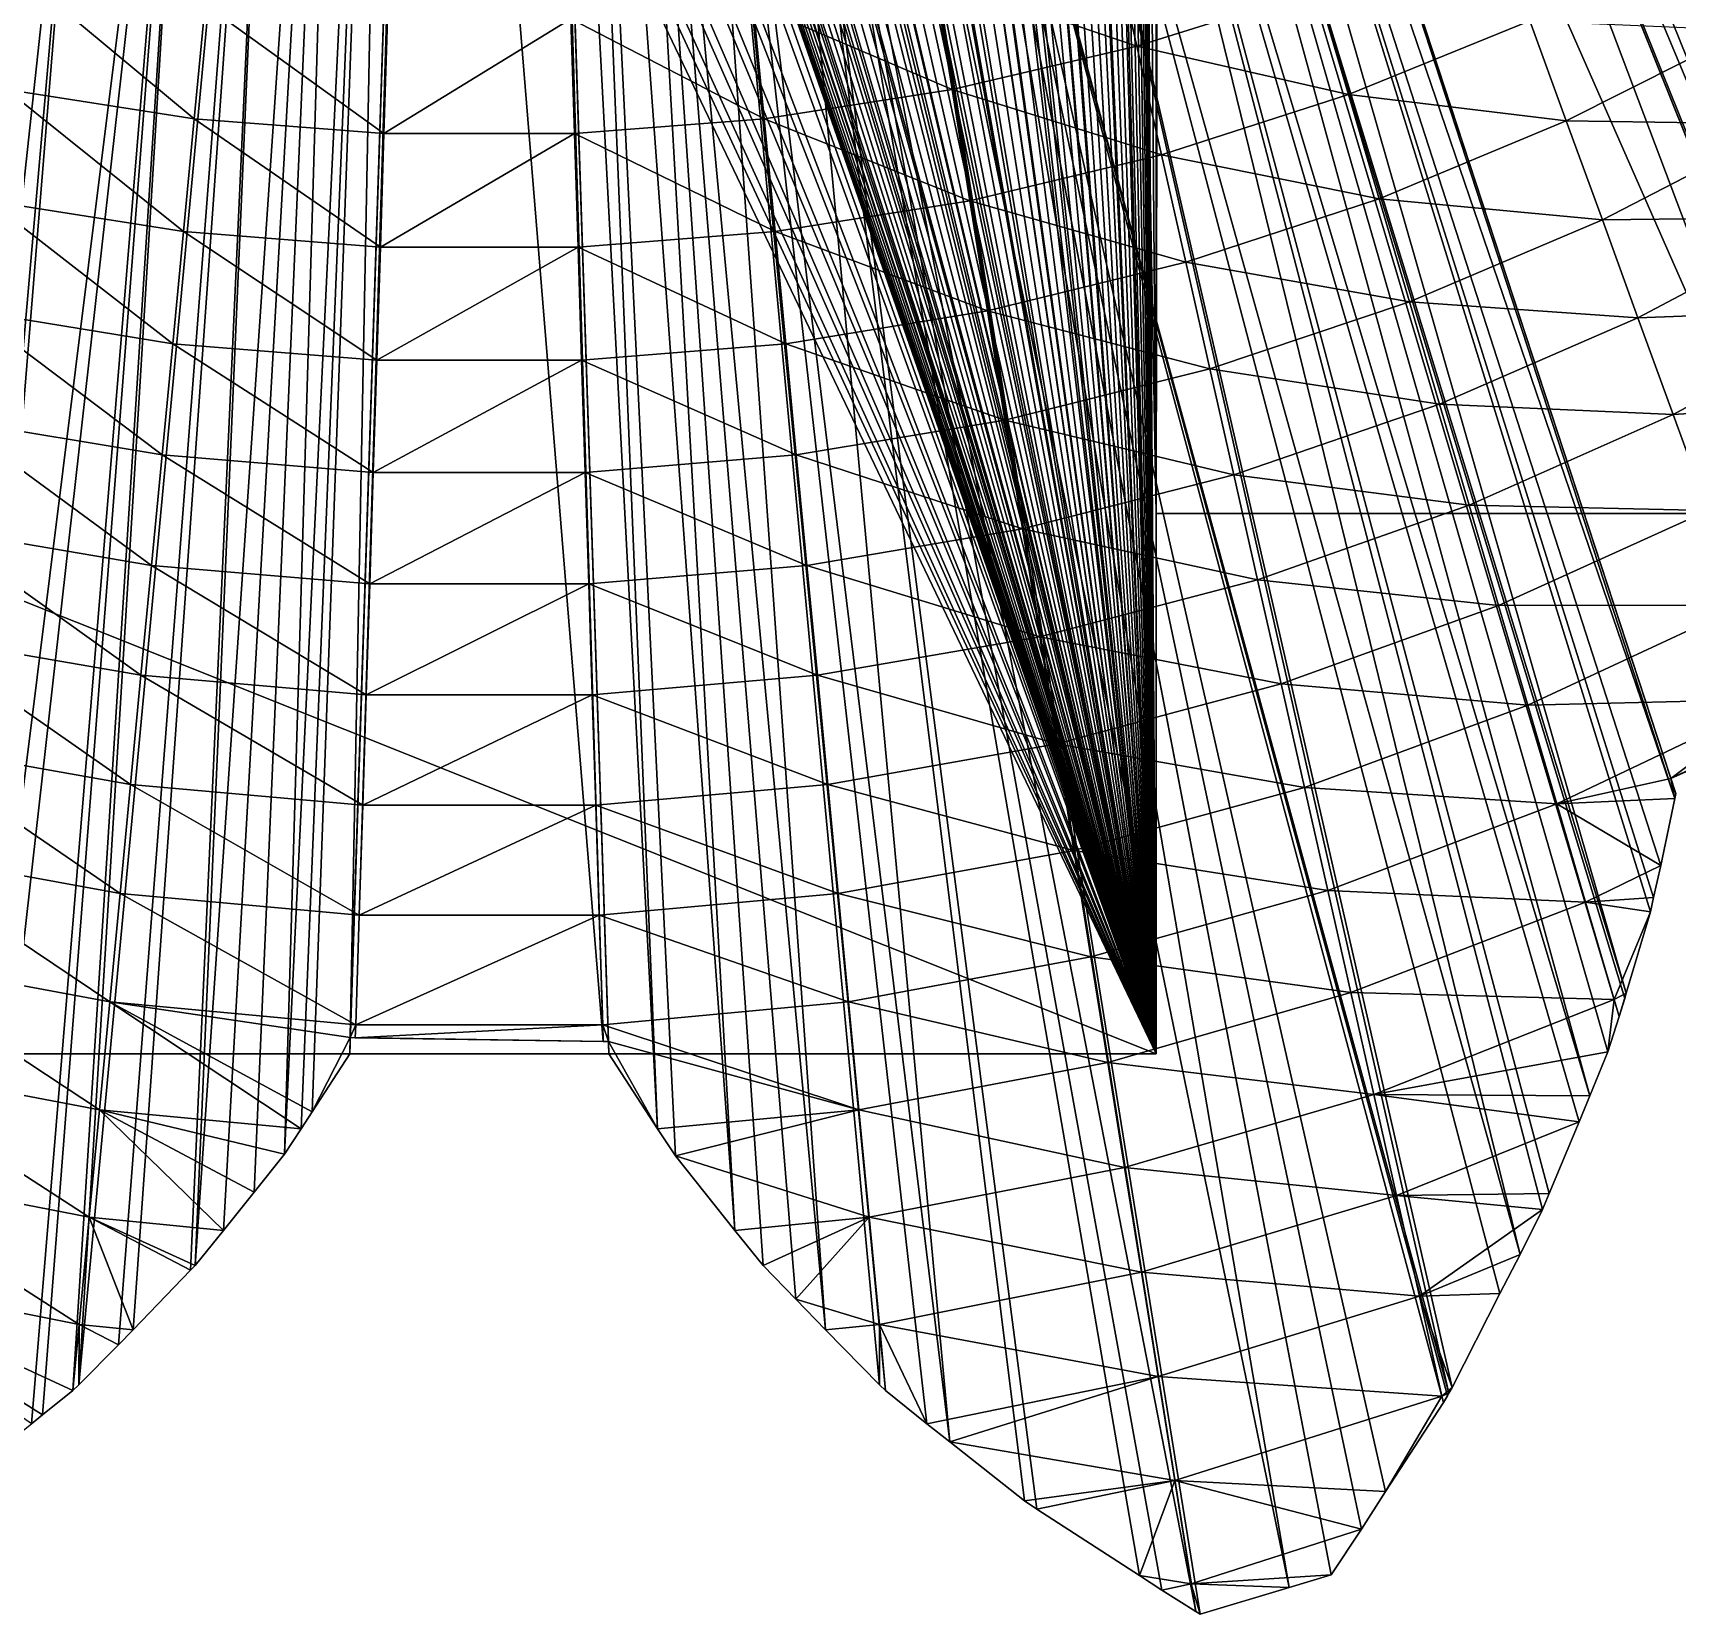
# Model space of a CAD drawing. Header units: inches. Extents: x 62 to 1153, y 3 to 780.
# Drawn here: x 1122.51 to 1134.67, y 714.18 to 725.88 of the extents above; entities that cross this region are included whole.
import ezdxf

# ---------------------------------------------------------------- set-up
doc = ezdxf.new("R2010")
doc.units = ezdxf.units.IN
doc.header["$MEASUREMENT"] = 0
doc.layers.add('ConstLine', color=6, linetype='Continuous')
doc.layers.add('ObjLayer', color=2, linetype='Continuous')

msp = doc.modelspace()

# ---------------------------------------------------------------- linework, layer by layer
at = {"layer": 'ConstLine'}
for points in [[(1130.617, 747.324), (1130.817, 776.324), (1130.817, 722.324)], [(1130.817, 722.324), (1130.817, 776.324), (1130.817, 772.324)], [(1130.817, 722.324), (1130.817, 772.324), (1150.817, 722.324)], [(1150.817, 722.324), (1130.817, 772.324), (1150.817, 772.324)], [(1130.817, 718.324), (1130.611, 747.088), (1130.617, 747.324)], [(1130.817, 718.324), (1130.617, 747.324), (1130.817, 722.324)], [(1130.817, 718.324), (1130.593, 746.853), (1130.611, 747.088)], [(1130.817, 718.324), (1130.565, 746.619), (1130.593, 746.853)], [(1130.817, 718.324), (1130.524, 746.387), (1130.565, 746.619)], [(1130.817, 718.324), (1130.473, 746.157), (1130.524, 746.387)], [(1130.817, 718.324), (1130.41, 745.93), (1130.473, 746.157)], [(1130.817, 718.324), (1130.336, 745.706), (1130.41, 745.93)], [(1120.817, 718.324), (1121.297, 745.706), (1130.817, 718.324)], [(1130.817, 718.324), (1121.297, 745.706), (1121.382, 745.487)], [(1130.817, 718.324), (1130.251, 745.487), (1130.336, 745.706)], [(1130.817, 718.324), (1121.382, 745.487), (1121.477, 745.271)], [(1130.817, 718.324), (1130.156, 745.271), (1130.251, 745.487)], [(1130.817, 718.324), (1121.477, 745.271), (1121.583, 745.061)], [(1130.817, 718.324), (1130.05, 745.061), (1130.156, 745.271)], [(1130.817, 718.324), (1121.583, 745.061), (1121.699, 744.856)], [(1130.817, 718.324), (1129.934, 744.856), (1130.05, 745.061)], [(1130.817, 718.324), (1121.699, 744.856), (1121.826, 744.657)], [(1130.817, 718.324), (1129.808, 744.657), (1129.934, 744.856)], [(1130.817, 718.324), (1121.826, 744.657), (1121.961, 744.464)], [(1130.817, 718.324), (1129.672, 744.464), (1129.808, 744.657)], [(1130.817, 718.324), (1121.961, 744.464), (1122.106, 744.278)], [(1130.817, 718.324), (1129.527, 744.278), (1129.672, 744.464)], [(1130.817, 718.324), (1122.106, 744.278), (1122.26, 744.1)], [(1130.817, 718.324), (1129.373, 744.1), (1129.527, 744.278)], [(1130.817, 718.324), (1122.26, 744.1), (1122.422, 743.929)], [(1130.817, 718.324), (1129.211, 743.929), (1129.373, 744.1)], [(1130.817, 718.324), (1122.422, 743.929), (1122.593, 743.767)], [(1130.817, 718.324), (1129.04, 743.767), (1129.211, 743.929)], [(1130.817, 718.324), (1122.593, 743.767), (1122.772, 743.613)], [(1130.817, 718.324), (1128.862, 743.613), (1129.04, 743.767)], [(1130.817, 718.324), (1122.772, 743.613), (1122.957, 743.468)], [(1130.817, 718.324), (1128.676, 743.468), (1128.862, 743.613)], [(1130.817, 718.324), (1122.957, 743.468), (1123.15, 743.332)], [(1130.817, 718.324), (1128.483, 743.332), (1128.676, 743.468)], [(1130.817, 718.324), (1123.15, 743.332), (1123.349, 743.206)], [(1130.817, 718.324), (1128.284, 743.206), (1128.483, 743.332)], [(1130.817, 718.324), (1123.349, 743.206), (1123.554, 743.09)], [(1130.817, 718.324), (1128.079, 743.09), (1128.284, 743.206)], [(1130.817, 718.324), (1123.554, 743.09), (1123.764, 742.984)], [(1130.817, 718.324), (1127.869, 742.984), (1128.079, 743.09)], [(1130.817, 718.324), (1123.764, 742.984), (1123.98, 742.889)], [(1130.817, 718.324), (1123.98, 742.889), (1124.2, 742.804)], [(1130.817, 718.324), (1127.434, 742.804), (1127.653, 742.889)], [(1130.817, 718.324), (1127.653, 742.889), (1127.869, 742.984)], [(1130.817, 718.324), (1124.2, 742.804), (1124.423, 742.73)], [(1130.817, 718.324), (1127.21, 742.73), (1127.434, 742.804)], [(1130.817, 718.324), (1124.423, 742.73), (1124.65, 742.667)], [(1130.817, 718.324), (1124.65, 742.667), (1124.88, 742.616)], [(1130.817, 718.324), (1126.753, 742.616), (1126.983, 742.667)], [(1130.817, 718.324), (1126.983, 742.667), (1127.21, 742.73)], [(1130.817, 718.324), (1124.88, 742.616), (1125.112, 742.576)], [(1130.817, 718.324), (1125.112, 742.576), (1125.346, 742.547)], [(1130.817, 718.324), (1125.346, 742.547), (1125.581, 742.529)], [(1130.817, 718.324), (1125.581, 742.529), (1125.817, 742.524)], [(1130.817, 718.324), (1125.817, 742.524), (1126.052, 742.529)], [(1130.817, 718.324), (1126.052, 742.529), (1126.287, 742.547)], [(1130.817, 718.324), (1126.287, 742.547), (1126.521, 742.576)], [(1130.817, 718.324), (1126.521, 742.576), (1126.753, 742.616)], [(1134.163, 740.972, 4), (1150.817, 722.324, 4), (1134.68, 741.42, 4)], [(1133.624, 740.551, 4), (1150.817, 722.324, 4), (1134.126, 740.943, 4)], [(1134.126, 740.943, 4), (1150.817, 722.324, 4), (1134.158, 740.968, 4)], [(1134.158, 740.968, 4), (1150.817, 722.324, 4), (1134.163, 740.972, 4)], [(1133.081, 740.165, 4), (1150.817, 722.324, 4), (1133.556, 740.506, 4)], [(1133.556, 740.506, 4), (1150.817, 722.324, 4), (1133.624, 740.551, 4)], [(1132.532, 739.808, 4), (1150.817, 722.324, 4), (1132.949, 740.084, 4)], [(1132.949, 740.084, 4), (1150.817, 722.324, 4), (1133.081, 740.165, 4)], [(1132.342, 739.702, 4), (1150.817, 722.324, 4), (1132.532, 739.808, 4)], [(1131.976, 739.481, 4), (1150.817, 722.324, 4), (1132.342, 739.702, 4)], [(1131.734, 739.358, 4), (1150.817, 722.324, 4), (1131.976, 739.481, 4)], [(1131.413, 739.183, 4), (1150.817, 722.324, 4), (1131.734, 739.358, 4)], [(1131.125, 739.052, 4), (1150.817, 722.324, 4), (1131.413, 739.183, 4)], [(1130.844, 738.913, 4), (1150.817, 722.324, 4), (1131.125, 739.052, 4)], [(1130.817, 722.324, 4), (1130.844, 738.913, 4), (1130.516, 738.781, 4)], [(1130.844, 738.913, 4), (1130.817, 722.324, 4), (1150.817, 722.324, 4)], [(1120.817, 722.324, 4), (1130.817, 718.324, 4), (1121.033, 738.8, 4)], [(1121.033, 738.8, 4), (1130.817, 718.324, 4), (1121.351, 738.673, 4)], [(1130.269, 738.673, 4), (1130.817, 718.324, 4), (1130.516, 738.781, 4)], [(1130.516, 738.781, 4), (1130.817, 718.324, 4), (1130.817, 722.324, 4)], [(1121.351, 738.673, 4), (1130.817, 718.324, 4), (1121.581, 738.584, 4)], [(1129.905, 738.545, 4), (1130.817, 718.324, 4), (1130.269, 738.673, 4)], [(1121.581, 738.584, 4), (1130.817, 718.324, 4), (1121.932, 738.461, 4)], [(1129.688, 738.461, 4), (1130.817, 718.324, 4), (1129.905, 738.545, 4)], [(1121.932, 738.461, 4), (1130.817, 718.324, 4), (1122.138, 738.393, 4)], [(1122.138, 738.393, 4), (1130.817, 718.324, 4), (1122.519, 738.279, 4)], [(1129.294, 738.343, 4), (1130.817, 718.324, 4), (1129.688, 738.461, 4)], [(1122.519, 738.279, 4), (1130.817, 718.324, 4), (1122.703, 738.228, 4)], [(1128.683, 738.174, 4), (1130.817, 718.324, 4), (1129.101, 738.279, 4)], [(1129.101, 738.279, 4), (1130.817, 718.324, 4), (1129.294, 738.343, 4)], [(1122.703, 738.228, 4), (1130.817, 718.324, 4), (1123.11, 738.127, 4)], [(1128.51, 738.127, 4), (1130.817, 718.324, 4), (1128.683, 738.174, 4)], [(1123.11, 738.127, 4), (1130.817, 718.324, 4), (1123.277, 738.09, 4)], [(1123.277, 738.09, 4), (1130.817, 718.324, 4), (1123.705, 738.004, 4)], [(1127.914, 738.004, 4), (1130.817, 718.324, 4), (1128.072, 738.039, 4)], [(1128.072, 738.039, 4), (1130.817, 718.324, 4), (1128.51, 738.127, 4)], [(1123.705, 738.004, 4), (1130.817, 718.324, 4), (1123.859, 737.979, 4)], [(1123.859, 737.979, 4), (1130.817, 718.324, 4), (1124.304, 737.912, 4)], [(1124.304, 737.912, 4), (1130.817, 718.324, 4), (1124.447, 737.896, 4)], [(1124.447, 737.896, 4), (1130.817, 718.324, 4), (1124.905, 737.85, 4)], [(1126.852, 737.865, 4), (1130.817, 718.324, 4), (1127.315, 737.912, 4)], [(1127.315, 737.912, 4), (1130.817, 718.324, 4), (1127.461, 737.936, 4)], [(1127.461, 737.936, 4), (1130.817, 718.324, 4), (1127.914, 738.004, 4)], [(1124.905, 737.85, 4), (1130.817, 718.324, 4), (1125.042, 737.843, 4)], [(1125.042, 737.843, 4), (1130.817, 718.324, 4), (1125.508, 737.819, 4)], [(1125.508, 737.819, 4), (1130.817, 718.324, 4), (1125.978, 737.819, 4)], [(1125.978, 737.819, 4), (1130.817, 718.324, 4), (1126.111, 737.819, 4)], [(1126.111, 737.819, 4), (1130.817, 718.324, 4), (1126.245, 737.827, 4)], [(1126.245, 737.827, 4), (1130.817, 718.324, 4), (1126.714, 737.85, 4)], [(1126.714, 737.85, 4), (1130.817, 718.324, 4), (1126.852, 737.865, 4)], [(1133.918, 736.642, 36.5), (1142.619, 725.197, 22.196), (1142.615, 725.234, 22.159)], [(1133.918, 736.642, 36.5), (1142.615, 725.234, 22.159), (1142.567, 725.812, 21.557)], [(1133.918, 736.642, 36.5), (1142.567, 725.812, 21.557), (1142.562, 725.859, 21.511)], [(1133.918, 736.642, 36.5), (1142.562, 725.859, 21.511), (1142.552, 725.974, 21.393)], [(1133.918, 736.642, 36.5), (1134.192, 735.807, 36.5), (1142.619, 725.197, 22.196)], [(1134.192, 735.807, 36.5), (1142.622, 724.239, 23.097), (1142.619, 724.575, 22.785)], [(1134.192, 735.807, 36.5), (1142.619, 724.575, 22.785), (1142.621, 725.016, 22.362)], [(1134.192, 735.807, 36.5), (1142.621, 725.016, 22.362), (1142.619, 725.197, 22.196)], [(1134.192, 735.807, 36.5), (1142.616, 724.155, 23.168), (1142.622, 724.239, 23.097)], [(1134.192, 735.807, 36.5), (1134.469, 734.775, 36.5), (1142.616, 724.155, 23.168)], [(1136.027, 721.033, 20.056), (1130.501, 735.662, 36.5), (1129.703, 735.399, 36.5)], [(1130.501, 735.662, 36.5), (1136.315, 721.18, 20.109), (1130.559, 735.517, 36.5)], [(1136.315, 721.18, 20.109), (1130.501, 735.662, 36.5), (1136.027, 721.033, 20.056)], [(1130.559, 735.517, 36.5), (1136.377, 721.08, 20.25), (1136.691, 720.87, 20.662)], [(1130.559, 735.517, 36.5), (1136.691, 720.87, 20.662), (1131.005, 734.96, 36.5)], [(1130.559, 735.517, 36.5), (1136.347, 721.101, 20.209), (1136.377, 721.08, 20.25)], [(1130.559, 735.517, 36.5), (1136.315, 721.18, 20.109), (1136.347, 721.101, 20.209)], [(1136.027, 721.033, 20.056), (1129.703, 735.399, 36.5), (1134.625, 720.362, 19.848)], [(1129.703, 735.399, 36.5), (1129.76, 735.226, 36.5), (1134.625, 720.362, 19.848)], [(1129.76, 735.226, 36.5), (1134.661, 720.252, 19.977), (1134.625, 720.362, 19.848)], [(1129.76, 735.226, 36.5), (1134.653, 720.214, 20.011), (1134.661, 720.252, 19.977)], [(1129.76, 735.226, 36.5), (1129.776, 734.513, 36.5), (1134.653, 720.214, 20.011)], [(1131.005, 734.96, 36.5), (1137.609, 720.36, 21.838), (1131.591, 734.305, 36.5)], [(1131.005, 734.96, 36.5), (1136.691, 720.87, 20.662), (1136.999, 720.671, 21.083)], [(1131.005, 734.96, 36.5), (1137.385, 720.472, 21.556), (1137.609, 720.36, 21.838)], [(1131.005, 734.96, 36.5), (1137.293, 720.52, 21.445), (1137.385, 720.472, 21.556)], [(1131.005, 734.96, 36.5), (1136.999, 720.671, 21.083), (1137.293, 720.52, 21.445)], [(1125.39, 734.787, 36.5), (1125.384, 734.605, 36.5), (1124.856, 718.447, 19.294)], [(1125.39, 734.787, 36.5), (1124.856, 718.447, 19.294), (1126.727, 718.416, 19.321)], [(1125.39, 734.787, 36.5), (1126.727, 718.416, 19.321), (1126.23, 734.761, 36.5)], [(1126.23, 734.761, 36.5), (1126.765, 718.417, 19.324), (1126.235, 734.605, 36.5)], [(1126.23, 734.761, 36.5), (1126.727, 718.416, 19.321), (1126.765, 718.417, 19.324)], [(1134.469, 734.775, 36.5), (1142.594, 723.888, 23.403), (1142.616, 724.155, 23.168)], [(1134.469, 734.775, 36.5), (1142.529, 723.037, 24.128), (1142.537, 723.094, 24.083)], [(1134.469, 734.775, 36.5), (1134.732, 733.518, 36.5), (1142.529, 723.037, 24.128)], [(1134.469, 734.775, 36.5), (1142.537, 723.094, 24.083), (1142.543, 723.174, 24.014)], [(1134.469, 734.775, 36.5), (1142.543, 723.174, 24.014), (1142.547, 723.217, 23.975)], [(1134.469, 734.775, 36.5), (1142.547, 723.217, 23.975), (1142.594, 723.888, 23.403)], [(1125.384, 734.605, 36.5), (1124.852, 718.324, 19.417), (1124.856, 718.447, 19.294)], [(1125.384, 734.605, 36.5), (1125.156, 733.929, 36.5), (1124.852, 718.324, 19.417)], [(1126.235, 734.605, 36.5), (1126.768, 718.324, 19.417), (1127.128, 717.77, 20.013)], [(1126.235, 734.605, 36.5), (1127.128, 717.77, 20.013), (1126.463, 733.929, 36.5)], [(1126.235, 734.605, 36.5), (1126.765, 718.417, 19.324), (1126.768, 718.324, 19.417)], [(1129.776, 734.513, 36.5), (1129.748, 733.634, 36.5), (1134.295, 718.773, 21.219)], [(1129.776, 734.513, 36.5), (1134.295, 718.773, 21.219), (1134.474, 719.375, 20.73)], [(1129.776, 734.513, 36.5), (1134.474, 719.375, 20.73), (1134.497, 719.482, 20.638)], [(1129.776, 734.513, 36.5), (1134.497, 719.482, 20.638), (1134.55, 719.719, 20.428)], [(1129.776, 734.513, 36.5), (1134.55, 719.719, 20.428), (1134.653, 720.214, 20.011)], [(1131.591, 734.305, 36.5), (1138.341, 720.085, 22.75), (1132.346, 733.55, 36.5)], [(1131.591, 734.305, 36.5), (1137.609, 720.36, 21.838), (1137.82, 720.262, 22.115)], [(1131.591, 734.305, 36.5), (1138.12, 720.157, 22.475), (1138.341, 720.085, 22.75)], [(1131.591, 734.305, 36.5), (1137.82, 720.262, 22.115), (1138.12, 720.157, 22.475)], [(1125.156, 733.929, 36.5), (1124.829, 733.113, 36.5), (1124.369, 717.583, 20.219)], [(1125.156, 733.929, 36.5), (1124.369, 717.583, 20.219), (1124.492, 717.77, 20.013)], [(1125.156, 733.929, 36.5), (1124.492, 717.77, 20.013), (1124.574, 717.896, 19.877)], [(1125.156, 733.929, 36.5), (1124.574, 717.896, 19.877), (1124.852, 718.324, 19.417)], [(1126.463, 733.929, 36.5), (1127.261, 717.571, 20.233), (1127.701, 717.019, 20.852)], [(1126.463, 733.929, 36.5), (1127.701, 717.019, 20.852), (1126.79, 733.113, 36.5)], [(1126.463, 733.929, 36.5), (1127.128, 717.77, 20.013), (1127.261, 717.571, 20.233)], [(1129.748, 733.634, 36.5), (1129.655, 732.571, 36.5), (1134.024, 718.015, 21.867)], [(1129.748, 733.634, 36.5), (1134.024, 718.015, 21.867), (1134.158, 718.339, 21.594)], [(1129.748, 733.634, 36.5), (1134.158, 718.339, 21.594), (1134.243, 718.602, 21.361)], [(1129.748, 733.634, 36.5), (1134.243, 718.602, 21.361), (1134.283, 718.735, 21.25)], [(1129.748, 733.634, 36.5), (1134.283, 718.735, 21.25), (1134.295, 718.773, 21.219)], [(1132.346, 733.55, 36.5), (1139.548, 719.776, 24.178), (1139.727, 719.738, 24.384)], [(1132.346, 733.55, 36.5), (1139.727, 719.738, 24.384), (1133.303, 732.693, 36.5)], [(1132.346, 733.55, 36.5), (1138.341, 720.085, 22.75), (1138.803, 719.931, 23.318)], [(1132.346, 733.55, 36.5), (1138.803, 719.931, 23.318), (1138.893, 719.91, 23.418)], [(1132.346, 733.55, 36.5), (1138.893, 719.91, 23.418), (1139.548, 719.776, 24.178)], [(1124.829, 733.113, 36.5), (1124.378, 732.145, 36.5), (1123.709, 716.759, 21.151)], [(1124.829, 733.113, 36.5), (1123.709, 716.759, 21.151), (1123.919, 717.019, 20.852)], [(1124.829, 733.113, 36.5), (1123.919, 717.019, 20.852), (1124.145, 717.302, 20.533)], [(1124.829, 733.113, 36.5), (1124.145, 717.302, 20.533), (1124.369, 717.583, 20.219)], [(1126.79, 733.113, 36.5), (1128.151, 716.511, 21.446), (1128.371, 716.283, 21.713)], [(1126.79, 733.113, 36.5), (1128.371, 716.283, 21.713), (1127.241, 732.145, 36.5)], [(1126.79, 733.113, 36.5), (1127.91, 716.76, 21.152), (1128.151, 716.511, 21.446)], [(1126.79, 733.113, 36.5), (1127.701, 717.019, 20.852), (1127.91, 716.76, 21.152)], [(1133.303, 732.693, 36.5), (1140.88, 719.65, 25.73), (1134.502, 731.733, 36.5)], [(1133.303, 732.693, 36.5), (1139.727, 719.738, 24.384), (1139.957, 719.694, 24.658)], [(1133.303, 732.693, 36.5), (1139.957, 719.694, 24.658), (1140.058, 719.685, 24.767)], [(1133.303, 732.693, 36.5), (1140.058, 719.685, 24.767), (1140.582, 719.657, 25.373)], [(1133.303, 732.693, 36.5), (1140.582, 719.657, 25.373), (1140.88, 719.65, 25.73)], [(1129.655, 732.571, 36.5), (1129.473, 731.299, 36.5), (1133.509, 716.841, 22.848)], [(1129.655, 732.571, 36.5), (1133.675, 717.174, 22.582), (1133.723, 717.291, 22.484)], [(1129.655, 732.571, 36.5), (1133.509, 716.841, 22.848), (1133.675, 717.174, 22.582)], [(1129.655, 732.571, 36.5), (1133.723, 717.291, 22.484), (1133.946, 717.823, 22.026)], [(1129.655, 732.571, 36.5), (1133.946, 717.823, 22.026), (1134.024, 718.015, 21.867)], [(1124.378, 732.145, 36.5), (1123.772, 731.012, 36.5), (1122.849, 715.875, 22.207)], [(1124.378, 732.145, 36.5), (1122.849, 715.875, 22.207), (1123.142, 716.173, 21.845)], [(1124.378, 732.145, 36.5), (1123.142, 716.173, 21.845), (1123.249, 716.283, 21.713)], [(1124.378, 732.145, 36.5), (1123.249, 716.283, 21.713), (1123.675, 716.724, 21.192)], [(1124.378, 732.145, 36.5), (1123.675, 716.724, 21.192), (1123.709, 716.759, 21.151)], [(1127.241, 732.145, 36.5), (1129.29, 715.455, 22.795), (1127.847, 731.012, 36.5)], [(1127.241, 732.145, 36.5), (1128.371, 716.283, 21.713), (1128.77, 715.875, 22.208)], [(1127.241, 732.145, 36.5), (1129.121, 715.588, 22.601), (1129.29, 715.455, 22.795)], [(1127.241, 732.145, 36.5), (1128.816, 715.835, 22.257), (1129.121, 715.588, 22.601)], [(1127.241, 732.145, 36.5), (1128.77, 715.875, 22.208), (1128.816, 715.835, 22.257)], [(1141.711, 720.05, 26.255), (1134.964, 732, 36.5), (1134.502, 731.733, 36.5)], [(1141.711, 720.05, 26.255), (1134.502, 731.733, 36.5), (1141.245, 719.638, 26.162)], [(1134.502, 731.733, 36.5), (1140.88, 719.65, 25.73), (1141.245, 719.638, 26.162)], [(1129.473, 731.299, 36.5), (1129.172, 729.793, 36.5), (1132.983, 715.814, 23.684)], [(1129.473, 731.299, 36.5), (1133.007, 715.855, 23.652), (1133.36, 716.551, 23.088)], [(1129.473, 731.299, 36.5), (1133.36, 716.551, 23.088), (1133.509, 716.841, 22.848)], [(1129.473, 731.299, 36.5), (1132.983, 715.814, 23.684), (1133.007, 715.855, 23.652)], [(1123.772, 731.012, 36.5), (1122.974, 729.7, 36.5), (1121.777, 715.016, 23.428)], [(1123.772, 731.012, 36.5), (1121.777, 715.016, 23.428), (1121.992, 715.186, 23.181)], [(1123.772, 731.012, 36.5), (1121.992, 715.186, 23.181), (1122.498, 715.588, 22.601)], [(1123.772, 731.012, 36.5), (1122.498, 715.588, 22.601), (1122.58, 715.654, 22.508)], [(1123.772, 731.012, 36.5), (1122.58, 715.654, 22.508), (1122.803, 715.835, 22.257)], [(1123.772, 731.012, 36.5), (1122.803, 715.835, 22.257), (1122.849, 715.875, 22.207)], [(1127.847, 731.012, 36.5), (1131.11, 714.198, 24.727), (1128.646, 729.7, 36.5)], [(1127.847, 731.012, 36.5), (1129.29, 715.455, 22.795), (1129.843, 715.017, 23.428)], [(1127.847, 731.012, 36.5), (1130.859, 714.357, 24.467), (1131.11, 714.198, 24.727)], [(1127.847, 731.012, 36.5), (1130.695, 714.464, 24.299), (1130.859, 714.357, 24.467)], [(1127.847, 731.012, 36.5), (1129.935, 714.956, 23.521), (1130.695, 714.464, 24.299)], [(1127.847, 731.012, 36.5), (1129.843, 715.017, 23.428), (1129.935, 714.956, 23.521)], [(1122.974, 729.7, 36.5), (1122.448, 729.793, 36.5), (1120.476, 714.179, 24.764)], [(1131.8, 714.377, 24.824), (1129.172, 729.793, 36.5), (1128.646, 729.7, 36.5)], [(1132.111, 714.469, 24.851), (1129.172, 729.793, 36.5), (1131.8, 714.377, 24.824)], [(1129.172, 729.793, 36.5), (1132.111, 714.469, 24.851), (1132.336, 714.809, 24.549)], [(1129.172, 729.793, 36.5), (1132.336, 714.809, 24.549), (1132.513, 715.086, 24.312)], [(1129.172, 729.793, 36.5), (1132.513, 715.086, 24.312), (1132.942, 715.745, 23.737)], [(1129.172, 729.793, 36.5), (1132.942, 715.745, 23.737), (1132.971, 715.794, 23.7)], [(1129.172, 729.793, 36.5), (1132.971, 715.794, 23.7), (1132.983, 715.814, 23.684)], [(1122.974, 729.7, 36.5), (1120.476, 714.179, 24.764), (1120.51, 714.198, 24.727)], [(1122.974, 729.7, 36.5), (1120.51, 714.198, 24.727), (1120.691, 714.312, 24.539)], [(1122.974, 729.7, 36.5), (1120.691, 714.312, 24.539), (1120.76, 714.357, 24.467)], [(1122.974, 729.7, 36.5), (1120.76, 714.357, 24.467), (1121.356, 714.741, 23.856)], [(1122.974, 729.7, 36.5), (1121.356, 714.741, 23.856), (1121.685, 714.956, 23.521)], [(1122.974, 729.7, 36.5), (1121.685, 714.956, 23.521), (1121.777, 715.016, 23.428)], [(1131.8, 714.377, 24.824), (1128.646, 729.7, 36.5), (1131.143, 714.179, 24.764)], [(1128.646, 729.7, 36.5), (1131.11, 714.198, 24.727), (1131.143, 714.179, 24.764)], [(1130.675, 725.781, 13.382), (1129.175, 726.291, 12.616), (1130.492, 726.593, 12.677)], [(1132.011, 726.202, 13.468), (1130.675, 725.781, 13.382), (1130.492, 726.593, 12.677)], [(1123.702, 725.245, 13.27), (1122.312, 725.461, 13.316), (1122.445, 726.291, 12.616)], [(1123.782, 726.087, 12.575), (1123.702, 725.245, 13.27), (1122.445, 726.291, 12.616)], [(1129.308, 725.461, 13.316), (1127.837, 726.087, 12.575), (1129.175, 726.291, 12.616)], [(1130.675, 725.781, 13.382), (1129.308, 725.461, 13.316), (1129.175, 726.291, 12.616)], [(1132.24, 725.423, 14.19), (1130.675, 725.781, 13.382), (1132.011, 726.202, 13.468)], [(1133.582, 725.969, 14.301), (1132.24, 725.423, 14.19), (1132.011, 726.202, 13.468)], [(1125.105, 725.136, 13.246), (1123.702, 725.245, 13.27), (1123.782, 726.087, 12.575)], [(1125.132, 725.984, 12.554), (1125.105, 725.136, 13.246), (1123.782, 726.087, 12.575)], [(1126.487, 725.984, 12.554), (1125.105, 725.136, 13.246), (1125.132, 725.984, 12.554)], [(1126.514, 725.136, 13.246), (1125.105, 725.136, 13.246), (1126.487, 725.984, 12.554)], [(1127.918, 725.245, 13.27), (1126.487, 725.984, 12.554), (1127.837, 726.087, 12.575)], [(1127.918, 725.245, 13.27), (1126.514, 725.136, 13.246), (1126.487, 725.984, 12.554)], [(1129.308, 725.461, 13.316), (1127.918, 725.245, 13.27), (1127.837, 726.087, 12.575)], [(1133.851, 725.228, 15.041), (1132.24, 725.423, 14.19), (1133.582, 725.969, 14.301)], [(1135.185, 725.901, 15.177), (1133.851, 725.228, 15.041), (1133.582, 725.969, 14.301)], [(1135.49, 725.204, 15.936), (1133.851, 725.228, 15.041), (1135.185, 725.901, 15.177)], [(1130.856, 724.978, 14.097), (1129.308, 725.461, 13.316), (1130.675, 725.781, 13.382)], [(1132.24, 725.423, 14.19), (1130.856, 724.978, 14.097), (1130.675, 725.781, 13.382)], [(1123.622, 724.409, 13.974), (1122.18, 724.638, 14.024), (1122.312, 725.461, 13.316)], [(1123.702, 725.245, 13.27), (1123.622, 724.409, 13.974), (1122.312, 725.461, 13.316)], [(1129.439, 724.638, 14.024), (1127.918, 725.245, 13.27), (1129.308, 725.461, 13.316)], [(1130.856, 724.978, 14.097), (1129.439, 724.638, 14.024), (1129.308, 725.461, 13.316)], [(1132.466, 724.652, 14.921), (1130.856, 724.978, 14.097), (1132.24, 725.423, 14.19)], [(1133.851, 725.228, 15.041), (1132.466, 724.652, 14.921), (1132.24, 725.423, 14.19)], [(1125.079, 724.294, 13.948), (1123.622, 724.409, 13.974), (1123.702, 725.245, 13.27)], [(1125.105, 725.136, 13.246), (1125.079, 724.294, 13.948), (1123.702, 725.245, 13.27)], [(1127.998, 724.409, 13.974), (1126.514, 725.136, 13.246), (1127.918, 725.245, 13.27)], [(1129.439, 724.638, 14.024), (1127.998, 724.409, 13.974), (1127.918, 725.245, 13.27)], [(1126.514, 725.136, 13.246), (1125.079, 724.294, 13.948), (1125.105, 725.136, 13.246)], [(1126.541, 724.294, 13.948), (1125.079, 724.294, 13.948), (1126.514, 725.136, 13.246)], [(1127.998, 724.409, 13.974), (1126.541, 724.294, 13.948), (1126.514, 725.136, 13.246)], [(1134.118, 724.496, 15.791), (1132.466, 724.652, 14.921), (1133.851, 725.228, 15.041)], [(1135.49, 725.204, 15.936), (1134.118, 724.496, 15.791), (1133.851, 725.228, 15.041)], [(1135.791, 724.516, 16.706), (1134.118, 724.496, 15.791), (1135.49, 725.204, 15.936)], [(1131.036, 724.182, 14.82), (1129.439, 724.638, 14.024), (1130.856, 724.978, 14.097)], [(1132.466, 724.652, 14.921), (1131.036, 724.182, 14.82), (1130.856, 724.978, 14.097)], [(1123.543, 723.58, 14.687), (1122.05, 723.823, 14.741), (1122.18, 724.638, 14.024)], [(1123.622, 724.409, 13.974), (1123.543, 723.58, 14.687), (1122.18, 724.638, 14.024)], [(1129.57, 723.823, 14.741), (1127.998, 724.409, 13.974), (1129.439, 724.638, 14.024)], [(1131.036, 724.182, 14.82), (1129.57, 723.823, 14.741), (1129.439, 724.638, 14.024)], [(1132.69, 723.889, 15.663), (1131.036, 724.182, 14.82), (1132.466, 724.652, 14.921)], [(1134.118, 724.496, 15.791), (1132.69, 723.889, 15.663), (1132.466, 724.652, 14.921)], [(1135.791, 724.516, 16.706), (1134.381, 723.772, 16.552), (1134.118, 724.496, 15.791)], [(1136.088, 723.836, 17.486), (1134.381, 723.772, 16.552), (1135.791, 724.516, 16.706)], [(1125.052, 723.458, 14.66), (1123.543, 723.58, 14.687), (1123.622, 724.409, 13.974)], [(1125.079, 724.294, 13.948), (1125.052, 723.458, 14.66), (1123.622, 724.409, 13.974)], [(1128.077, 723.58, 14.687), (1126.541, 724.294, 13.948), (1127.998, 724.409, 13.974)], [(1129.57, 723.823, 14.741), (1128.077, 723.58, 14.687), (1127.998, 724.409, 13.974)], [(1134.381, 723.772, 16.552), (1132.69, 723.889, 15.663), (1134.118, 724.496, 15.791)], [(1126.541, 724.294, 13.948), (1125.052, 723.458, 14.66), (1125.079, 724.294, 13.948)], [(1126.567, 723.458, 14.66), (1125.052, 723.458, 14.66), (1126.541, 724.294, 13.948)], [(1128.077, 723.58, 14.687), (1126.567, 723.458, 14.66), (1126.541, 724.294, 13.948)], [(1131.214, 723.393, 15.554), (1129.57, 723.823, 14.741), (1131.036, 724.182, 14.82)], [(1132.69, 723.889, 15.663), (1131.214, 723.393, 15.554), (1131.036, 724.182, 14.82)], [(1123.464, 722.757, 15.412), (1121.92, 723.013, 15.47), (1122.05, 723.823, 14.741)], [(1123.543, 723.58, 14.687), (1123.464, 722.757, 15.412), (1122.05, 723.823, 14.741)], [(1129.699, 723.013, 15.47), (1128.077, 723.58, 14.687), (1129.57, 723.823, 14.741)], [(1131.214, 723.393, 15.554), (1129.699, 723.013, 15.47), (1129.57, 723.823, 14.741)], [(1132.912, 723.133, 16.415), (1131.214, 723.393, 15.554), (1132.69, 723.889, 15.663)], [(1134.381, 723.772, 16.552), (1132.912, 723.133, 16.415), (1132.69, 723.889, 15.663)], [(1136.088, 723.836, 17.486), (1134.642, 723.055, 17.324), (1134.381, 723.772, 16.552)], [(1136.382, 723.165, 18.277), (1134.642, 723.055, 17.324), (1136.088, 723.836, 17.486)], [(1134.642, 723.055, 17.324), (1132.912, 723.133, 16.415), (1134.381, 723.772, 16.552)], [(1125.026, 722.628, 15.383), (1123.464, 722.757, 15.412), (1123.543, 723.58, 14.687)], [(1125.052, 723.458, 14.66), (1125.026, 722.628, 15.383), (1123.543, 723.58, 14.687)], [(1128.155, 722.757, 15.412), (1126.567, 723.458, 14.66), (1128.077, 723.58, 14.687)], [(1129.699, 723.013, 15.47), (1128.155, 722.757, 15.412), (1128.077, 723.58, 14.687)], [(1126.567, 723.458, 14.66), (1125.026, 722.628, 15.383), (1125.052, 723.458, 14.66)], [(1126.594, 722.628, 15.383), (1125.026, 722.628, 15.383), (1126.567, 723.458, 14.66)], [(1128.155, 722.757, 15.412), (1126.594, 722.628, 15.383), (1126.567, 723.458, 14.66)], [(1131.391, 722.61, 16.3), (1129.699, 723.013, 15.47), (1131.214, 723.393, 15.554)], [(1132.912, 723.133, 16.415), (1131.391, 722.61, 16.3), (1131.214, 723.393, 15.554)], [(1133.132, 722.384, 17.179), (1131.391, 722.61, 16.3), (1132.912, 723.133, 16.415)], [(1134.642, 723.055, 17.324), (1133.132, 722.384, 17.179), (1132.912, 723.133, 16.415)], [(1134.9, 722.346, 18.107), (1133.132, 722.384, 17.179), (1134.642, 723.055, 17.324)], [(1136.382, 723.165, 18.277), (1134.9, 722.346, 18.107), (1134.642, 723.055, 17.324)], [(1123.386, 721.939, 16.149), (1121.792, 722.21, 16.21), (1121.92, 723.013, 15.47)], [(1123.464, 722.757, 15.412), (1123.386, 721.939, 16.149), (1121.92, 723.013, 15.47)], [(1129.828, 722.21, 16.21), (1128.155, 722.757, 15.412), (1129.699, 723.013, 15.47)], [(1131.391, 722.61, 16.3), (1129.828, 722.21, 16.21), (1129.699, 723.013, 15.47)], [(1125, 721.803, 16.117), (1123.386, 721.939, 16.149), (1123.464, 722.757, 15.412)], [(1125.026, 722.628, 15.383), (1125, 721.803, 16.117), (1123.464, 722.757, 15.412)], [(1128.233, 721.939, 16.149), (1126.594, 722.628, 15.383), (1128.155, 722.757, 15.412)], [(1129.828, 722.21, 16.21), (1128.233, 721.939, 16.149), (1128.155, 722.757, 15.412)], [(1126.594, 722.628, 15.383), (1125, 721.803, 16.117), (1125.026, 722.628, 15.383)], [(1126.62, 721.803, 16.117), (1125, 721.803, 16.117), (1126.594, 722.628, 15.383)], [(1128.233, 721.939, 16.149), (1126.62, 721.803, 16.117), (1126.594, 722.628, 15.383)], [(1131.567, 721.833, 17.058), (1129.828, 722.21, 16.21), (1131.391, 722.61, 16.3)], [(1133.132, 722.384, 17.179), (1131.567, 721.833, 17.058), (1131.391, 722.61, 16.3)], [(1130.817, 718.324, 4), (1120.817, 722.324, 4), (1120.817, 718.324, 4)], [(1150.817, 722.324, 4), (1130.817, 722.324), (1150.817, 722.324)], [(1130.817, 722.324), (1150.817, 722.324, 4), (1130.817, 722.324, 4)], [(1130.817, 718.324), (1130.817, 722.324, 4), (1130.817, 718.324, 4)], [(1130.817, 722.324, 4), (1130.817, 718.324), (1130.817, 722.324)], [(1133.35, 721.642, 17.956), (1131.567, 721.833, 17.058), (1133.132, 722.384, 17.179)], [(1134.9, 722.346, 18.107), (1133.35, 721.642, 17.956), (1133.132, 722.384, 17.179)], [(1135.156, 721.644, 18.904), (1133.35, 721.642, 17.956), (1134.9, 722.346, 18.107)], [(1123.308, 721.126, 16.898), (1121.664, 721.412, 16.963), (1121.792, 722.21, 16.21)], [(1123.386, 721.939, 16.149), (1123.308, 721.126, 16.898), (1121.792, 722.21, 16.21)], [(1129.956, 721.412, 16.963), (1128.233, 721.939, 16.149), (1129.828, 722.21, 16.21)], [(1131.567, 721.833, 17.058), (1129.956, 721.412, 16.963), (1129.828, 722.21, 16.21)], [(1124.974, 720.982, 16.865), (1123.308, 721.126, 16.898), (1123.386, 721.939, 16.149)], [(1125, 721.803, 16.117), (1124.974, 720.982, 16.865), (1123.386, 721.939, 16.149)], [(1128.311, 721.126, 16.898), (1126.62, 721.803, 16.117), (1128.233, 721.939, 16.149)], [(1129.956, 721.412, 16.963), (1128.311, 721.126, 16.898), (1128.233, 721.939, 16.149)], [(1131.741, 721.062, 17.829), (1129.956, 721.412, 16.963), (1131.567, 721.833, 17.058)], [(1133.35, 721.642, 17.956), (1131.741, 721.062, 17.829), (1131.567, 721.833, 17.058)], [(1126.62, 721.803, 16.117), (1124.974, 720.982, 16.865), (1125, 721.803, 16.117)], [(1126.646, 720.982, 16.865), (1124.974, 720.982, 16.865), (1126.62, 721.803, 16.117)], [(1128.311, 721.126, 16.898), (1126.646, 720.982, 16.865), (1126.62, 721.803, 16.117)], [(1133.566, 720.905, 18.747), (1131.741, 721.062, 17.829), (1133.35, 721.642, 17.956)], [(1135.156, 721.644, 18.904), (1133.566, 720.905, 18.747), (1133.35, 721.642, 17.956)], [(1135.409, 720.949, 19.715), (1133.566, 720.905, 18.747), (1135.156, 721.644, 18.904)], [(1123.231, 720.317, 17.661), (1121.537, 720.618, 17.729), (1121.664, 721.412, 16.963)], [(1123.308, 721.126, 16.898), (1123.231, 720.317, 17.661), (1121.664, 721.412, 16.963)], [(1130.083, 720.618, 17.729), (1128.311, 721.126, 16.898), (1129.956, 721.412, 16.963)], [(1131.741, 721.062, 17.829), (1130.083, 720.618, 17.729), (1129.956, 721.412, 16.963)], [(1124.948, 720.165, 17.626), (1123.231, 720.317, 17.661), (1123.308, 721.126, 16.898)], [(1124.974, 720.982, 16.865), (1124.948, 720.165, 17.626), (1123.308, 721.126, 16.898)], [(1128.388, 720.317, 17.661), (1126.646, 720.982, 16.865), (1128.311, 721.126, 16.898)], [(1130.083, 720.618, 17.729), (1128.388, 720.317, 17.661), (1128.311, 721.126, 16.898)], [(1126.672, 720.165, 17.626), (1124.948, 720.165, 17.626), (1126.646, 720.982, 16.865)], [(1126.646, 720.982, 16.865), (1124.948, 720.165, 17.626), (1124.974, 720.982, 16.865)], [(1128.388, 720.317, 17.661), (1126.672, 720.165, 17.626), (1126.646, 720.982, 16.865)], [(1131.914, 720.296, 18.614), (1130.083, 720.618, 17.729), (1131.741, 721.062, 17.829)], [(1133.566, 720.905, 18.747), (1131.914, 720.296, 18.614), (1131.741, 721.062, 17.829)], [(1136.027, 721.033, 20.056), (1134.625, 720.362, 19.848), (1135.481, 720.75, 19.953)], [(1133.781, 720.174, 19.552), (1131.914, 720.296, 18.614), (1133.566, 720.905, 18.747)], [(1135.409, 720.949, 19.715), (1133.781, 720.174, 19.552), (1133.566, 720.905, 18.747)], [(1135.409, 720.949, 19.715), (1134.625, 720.362, 19.848), (1133.781, 720.174, 19.552)], [(1135.481, 720.75, 19.953), (1134.625, 720.362, 19.848), (1135.409, 720.949, 19.715)], [(1123.154, 719.512, 18.439), (1121.411, 719.829, 18.51), (1121.537, 720.618, 17.729)], [(1123.231, 720.317, 17.661), (1123.154, 719.512, 18.439), (1121.537, 720.618, 17.729)], [(1130.209, 719.829, 18.51), (1128.388, 720.317, 17.661), (1130.083, 720.618, 17.729)], [(1131.914, 720.296, 18.614), (1130.209, 719.829, 18.51), (1130.083, 720.618, 17.729)], [(1124.922, 719.352, 18.403), (1123.154, 719.512, 18.439), (1123.231, 720.317, 17.661)], [(1124.948, 720.165, 17.626), (1124.922, 719.352, 18.403), (1123.231, 720.317, 17.661)], [(1128.465, 719.512, 18.439), (1126.672, 720.165, 17.626), (1128.388, 720.317, 17.661)], [(1130.209, 719.829, 18.51), (1128.465, 719.512, 18.439), (1128.388, 720.317, 17.661)], [(1132.086, 719.535, 19.415), (1130.209, 719.829, 18.51), (1131.914, 720.296, 18.614)], [(1133.781, 720.174, 19.552), (1132.086, 719.535, 19.415), (1131.914, 720.296, 18.614)], [(1134.653, 720.214, 20.011), (1133.781, 720.174, 19.552), (1134.625, 720.362, 19.848)], [(1134.661, 720.252, 19.977), (1134.653, 720.214, 20.011), (1134.625, 720.362, 19.848)], [(1126.698, 719.352, 18.403), (1124.922, 719.352, 18.403), (1126.672, 720.165, 17.626)], [(1126.672, 720.165, 17.626), (1124.922, 719.352, 18.403), (1124.948, 720.165, 17.626)], [(1128.465, 719.512, 18.439), (1126.698, 719.352, 18.403), (1126.672, 720.165, 17.626)], [(1133.994, 719.448, 20.373), (1132.086, 719.535, 19.415), (1133.781, 720.174, 19.552)], [(1134.653, 720.214, 20.011), (1134.55, 719.719, 20.428), (1133.781, 720.174, 19.552)], [(1134.55, 719.719, 20.428), (1133.994, 719.448, 20.373), (1133.781, 720.174, 19.552)], [(1123.078, 718.71, 19.233), (1121.285, 719.043, 19.307), (1121.411, 719.829, 18.51)], [(1123.154, 719.512, 18.439), (1123.078, 718.71, 19.233), (1121.411, 719.829, 18.51)], [(1130.335, 719.043, 19.307), (1128.465, 719.512, 18.439), (1130.209, 719.829, 18.51)], [(1132.086, 719.535, 19.415), (1130.335, 719.043, 19.307), (1130.209, 719.829, 18.51)], [(1134.497, 719.482, 20.638), (1133.994, 719.448, 20.373), (1134.55, 719.719, 20.428)], [(1132.257, 718.778, 20.231), (1130.335, 719.043, 19.307), (1132.086, 719.535, 19.415)], [(1133.994, 719.448, 20.373), (1132.257, 718.778, 20.231), (1132.086, 719.535, 19.415)], [(1124.896, 718.541, 19.195), (1123.078, 718.71, 19.233), (1123.154, 719.512, 18.439)], [(1124.922, 719.352, 18.403), (1124.896, 718.541, 19.195), (1123.154, 719.512, 18.439)], [(1128.542, 718.71, 19.233), (1126.698, 719.352, 18.403), (1128.465, 719.512, 18.439)], [(1130.335, 719.043, 19.307), (1128.542, 718.71, 19.233), (1128.465, 719.512, 18.439)], [(1134.206, 718.728, 21.21), (1132.257, 718.778, 20.231), (1133.994, 719.448, 20.373)], [(1134.497, 719.482, 20.638), (1134.474, 719.375, 20.73), (1133.994, 719.448, 20.373)], [(1134.474, 719.375, 20.73), (1134.206, 718.728, 21.21), (1133.994, 719.448, 20.373)], [(1126.723, 718.541, 19.195), (1124.896, 718.541, 19.195), (1126.698, 719.352, 18.403)], [(1126.698, 719.352, 18.403), (1124.896, 718.541, 19.195), (1124.922, 719.352, 18.403)], [(1128.542, 718.71, 19.233), (1126.723, 718.541, 19.195), (1126.698, 719.352, 18.403)], [(1134.474, 719.375, 20.73), (1134.295, 718.773, 21.219), (1134.206, 718.728, 21.21)], [(1121.16, 718.262, 20.12), (1121.285, 719.043, 19.307), (1123.001, 717.911, 20.044)], [(1123.078, 718.71, 19.233), (1123.001, 717.911, 20.044), (1121.285, 719.043, 19.307)], [(1130.46, 718.262, 20.12), (1128.542, 718.71, 19.233), (1130.335, 719.043, 19.307)], [(1132.257, 718.778, 20.231), (1130.46, 718.262, 20.12), (1130.335, 719.043, 19.307)], [(1123.001, 717.911, 20.044), (1123.078, 718.71, 19.233), (1124.492, 717.77, 20.013)], [(1124.856, 718.447, 19.294), (1124.574, 717.896, 19.877), (1123.078, 718.71, 19.233)], [(1124.492, 717.77, 20.013), (1123.078, 718.71, 19.233), (1124.574, 717.896, 19.877)], [(1124.896, 718.541, 19.195), (1124.856, 718.447, 19.294), (1123.078, 718.71, 19.233)], [(1128.618, 717.911, 20.044), (1126.723, 718.541, 19.195), (1128.542, 718.71, 19.233)], [(1130.46, 718.262, 20.12), (1128.618, 717.911, 20.044), (1128.542, 718.71, 19.233)], [(1132.427, 718.025, 21.065), (1130.46, 718.262, 20.12), (1132.257, 718.778, 20.231)], [(1134.206, 718.728, 21.21), (1132.427, 718.025, 21.065), (1132.257, 718.778, 20.231)], [(1134.158, 718.339, 21.594), (1132.427, 718.025, 21.065), (1134.206, 718.728, 21.21)], [(1134.158, 718.339, 21.594), (1134.206, 718.728, 21.21), (1134.243, 718.602, 21.361)], [(1134.243, 718.602, 21.361), (1134.206, 718.728, 21.21), (1134.295, 718.773, 21.219)], [(1134.295, 718.773, 21.219), (1134.283, 718.735, 21.25), (1134.243, 718.602, 21.361)], [(1124.856, 718.447, 19.294), (1124.852, 718.324, 19.417), (1124.574, 717.896, 19.877)], [(1124.896, 718.541, 19.195), (1124.893, 718.444, 19.292), (1124.856, 718.447, 19.294)], [(1126.727, 718.416, 19.321), (1124.856, 718.447, 19.294), (1124.893, 718.444, 19.292)], [(1124.893, 718.444, 19.292), (1124.896, 718.541, 19.195), (1126.723, 718.541, 19.195)], [(1126.727, 718.416, 19.321), (1124.893, 718.444, 19.292), (1126.723, 718.541, 19.195)], [(1128.618, 717.911, 20.044), (1126.765, 718.417, 19.324), (1126.723, 718.541, 19.195)], [(1126.765, 718.417, 19.324), (1126.727, 718.416, 19.321), (1126.723, 718.541, 19.195)], [(1130.817, 718.324, 4), (1120.817, 718.324), (1130.817, 718.324)], [(1120.817, 718.324), (1130.817, 718.324, 4), (1120.817, 718.324, 4)], [(1127.128, 717.77, 20.013), (1126.768, 718.324, 19.417), (1126.765, 718.417, 19.324)], [(1128.618, 717.911, 20.044), (1127.128, 717.77, 20.013), (1126.765, 718.417, 19.324)], [(1134.024, 718.015, 21.867), (1132.427, 718.025, 21.065), (1134.158, 718.339, 21.594)], [(1121.035, 717.484, 20.951), (1121.16, 718.262, 20.12), (1122.925, 717.116, 20.873)], [(1122.925, 717.116, 20.873), (1121.16, 718.262, 20.12), (1123.001, 717.911, 20.044)], [(1130.584, 717.484, 20.951), (1128.618, 717.911, 20.044), (1130.46, 718.262, 20.12)], [(1132.427, 718.025, 21.065), (1130.584, 717.484, 20.951), (1130.46, 718.262, 20.12)], [(1132.596, 717.277, 21.917), (1130.584, 717.484, 20.951), (1132.427, 718.025, 21.065)], [(1133.946, 717.823, 22.026), (1132.596, 717.277, 21.917), (1132.427, 718.025, 21.065)], [(1133.946, 717.823, 22.026), (1132.427, 718.025, 21.065), (1134.024, 718.015, 21.867)], [(1122.925, 717.116, 20.873), (1123.001, 717.911, 20.044), (1123.919, 717.019, 20.852)], [(1123.919, 717.019, 20.852), (1123.001, 717.911, 20.044), (1124.145, 717.302, 20.533)], [(1124.369, 717.583, 20.219), (1123.001, 717.911, 20.044), (1124.492, 717.77, 20.013)], [(1124.145, 717.302, 20.533), (1123.001, 717.911, 20.044), (1124.369, 717.583, 20.219)], [(1127.261, 717.571, 20.233), (1127.128, 717.77, 20.013), (1128.618, 717.911, 20.044)], [(1128.694, 717.116, 20.873), (1127.261, 717.571, 20.233), (1128.618, 717.911, 20.044)], [(1130.584, 717.484, 20.951), (1128.694, 717.116, 20.873), (1128.618, 717.911, 20.044)], [(1133.723, 717.291, 22.484), (1132.596, 717.277, 21.917), (1133.946, 717.823, 22.026)], [(1120.911, 716.709, 21.801), (1121.035, 717.484, 20.951), (1122.85, 716.322, 21.721)], [(1122.85, 716.322, 21.721), (1121.035, 717.484, 20.951), (1122.925, 717.116, 20.873)], [(1128.694, 717.116, 20.873), (1127.701, 717.019, 20.852), (1127.261, 717.571, 20.233)], [(1130.708, 716.709, 21.801), (1128.694, 717.116, 20.873), (1130.584, 717.484, 20.951)], [(1132.596, 717.277, 21.917), (1130.708, 716.709, 21.801), (1130.584, 717.484, 20.951)], [(1132.764, 716.532, 22.788), (1130.708, 716.709, 21.801), (1132.596, 717.277, 21.917)], [(1133.675, 717.174, 22.582), (1132.596, 717.277, 21.917), (1133.723, 717.291, 22.484)], [(1132.764, 716.532, 22.788), (1132.596, 717.277, 21.917), (1133.675, 717.174, 22.582)], [(1122.85, 716.322, 21.721), (1122.925, 717.116, 20.873), (1123.249, 716.283, 21.713)], [(1123.675, 716.724, 21.192), (1122.925, 717.116, 20.873), (1123.709, 716.759, 21.151)], [(1123.709, 716.759, 21.151), (1122.925, 717.116, 20.873), (1123.919, 717.019, 20.852)], [(1123.249, 716.283, 21.713), (1122.925, 717.116, 20.873), (1123.675, 716.724, 21.192)], [(1127.91, 716.76, 21.152), (1127.701, 717.019, 20.852), (1128.694, 717.116, 20.873)], [(1128.151, 716.511, 21.446), (1127.91, 716.76, 21.152), (1128.694, 717.116, 20.873)], [(1128.77, 716.322, 21.721), (1128.151, 716.511, 21.446), (1128.694, 717.116, 20.873)], [(1130.708, 716.709, 21.801), (1128.77, 716.322, 21.721), (1128.694, 717.116, 20.873)], [(1133.509, 716.841, 22.848), (1132.764, 716.532, 22.788), (1133.675, 717.174, 22.582)], [(1133.36, 716.551, 23.088), (1132.764, 716.532, 22.788), (1133.509, 716.841, 22.848)], [(1122.498, 715.588, 22.601), (1120.911, 716.709, 21.801), (1122.58, 715.654, 22.508)], [(1122.58, 715.654, 22.508), (1120.911, 716.709, 21.801), (1122.803, 715.835, 22.257)], [(1122.803, 715.835, 22.257), (1120.911, 716.709, 21.801), (1122.85, 716.322, 21.721)], [(1130.832, 715.937, 22.671), (1128.77, 716.322, 21.721), (1130.708, 716.709, 21.801)], [(1132.764, 716.532, 22.788), (1130.832, 715.937, 22.671), (1130.708, 716.709, 21.801)], [(1128.77, 716.322, 21.721), (1128.371, 716.283, 21.713), (1128.151, 716.511, 21.446)], [(1132.931, 715.792, 23.68), (1130.832, 715.937, 22.671), (1132.764, 716.532, 22.788)], [(1133.007, 715.855, 23.652), (1132.764, 716.532, 22.788), (1133.36, 716.551, 23.088)], [(1132.931, 715.792, 23.68), (1132.764, 716.532, 22.788), (1133.007, 715.855, 23.652)], [(1122.803, 715.835, 22.257), (1122.85, 716.322, 21.721), (1122.849, 715.875, 22.207)], [(1122.849, 715.875, 22.207), (1122.85, 716.322, 21.721), (1123.142, 716.173, 21.845)], [(1123.142, 716.173, 21.845), (1122.85, 716.322, 21.721), (1123.249, 716.283, 21.713)], [(1128.77, 715.875, 22.208), (1128.371, 716.283, 21.713), (1128.77, 716.322, 21.721)], [(1128.816, 715.835, 22.257), (1128.77, 715.875, 22.208), (1128.77, 716.322, 21.721)], [(1130.832, 715.937, 22.671), (1129.121, 715.588, 22.601), (1128.77, 716.322, 21.721)], [(1129.121, 715.588, 22.601), (1128.816, 715.835, 22.257), (1128.77, 716.322, 21.721)], [(1129.29, 715.455, 22.795), (1129.121, 715.588, 22.601), (1130.832, 715.937, 22.671)], [(1130.955, 715.169, 23.562), (1129.29, 715.455, 22.795), (1130.832, 715.937, 22.671)], [(1132.931, 715.792, 23.68), (1130.955, 715.169, 23.562), (1130.832, 715.937, 22.671)], [(1132.513, 715.086, 24.312), (1130.955, 715.169, 23.562), (1132.931, 715.792, 23.68)], [(1132.513, 715.086, 24.312), (1132.931, 715.792, 23.68), (1132.942, 715.745, 23.737)], [(1132.983, 715.814, 23.684), (1132.931, 715.792, 23.68), (1133.007, 715.855, 23.652)], [(1132.942, 715.745, 23.737), (1132.931, 715.792, 23.68), (1132.983, 715.814, 23.684)], [(1132.983, 715.814, 23.684), (1132.971, 715.794, 23.7), (1132.942, 715.745, 23.737)], [(1130.955, 715.169, 23.562), (1129.843, 715.017, 23.428), (1129.29, 715.455, 22.795)], [(1130.955, 715.169, 23.562), (1129.935, 714.956, 23.521), (1129.843, 715.017, 23.428)], [(1130.695, 714.464, 24.299), (1129.935, 714.956, 23.521), (1130.955, 715.169, 23.562)], [(1131.077, 714.403, 24.475), (1130.695, 714.464, 24.299), (1130.955, 715.169, 23.562)], [(1132.336, 714.809, 24.549), (1131.077, 714.403, 24.475), (1130.955, 715.169, 23.562)], [(1132.336, 714.809, 24.549), (1130.955, 715.169, 23.562), (1132.513, 715.086, 24.312)], [(1132.111, 714.469, 24.851), (1131.077, 714.403, 24.475), (1132.336, 714.809, 24.549)], [(1131.077, 714.403, 24.475), (1130.859, 714.357, 24.467), (1130.695, 714.464, 24.299)], [(1132.111, 714.469, 24.851), (1131.8, 714.377, 24.824), (1131.077, 714.403, 24.475)], [(1131.11, 714.198, 24.727), (1130.859, 714.357, 24.467), (1131.077, 714.403, 24.475)], [(1131.8, 714.377, 24.824), (1131.143, 714.179, 24.764), (1131.077, 714.403, 24.475)], [(1131.143, 714.179, 24.764), (1131.11, 714.198, 24.727), (1131.077, 714.403, 24.475)]]:
    msp.add_3dface(points, dxfattribs=at)
at = {"layer": 'ObjLayer'}
for p, q in [((1130.501, 735.662, 36.5), (1136.315, 721.18, 20.109)), ((1134.625, 720.362, 19.848), (1129.703, 735.399, 36.5)), ((1125.39, 734.787, 36.5), (1124.893, 718.444, 19.292)), ((1126.765, 718.417, 19.324), (1126.23, 734.761, 36.5)), ((1129.172, 729.793, 36.5), (1132.111, 714.469, 24.851)), ((1131.11, 714.198, 24.727), (1128.646, 729.7, 36.5)), ((1150.817, 722.324), (1130.817, 722.324)), ((1130.817, 722.324), (1130.817, 718.324)), ((1150.817, 722.324, 4), (1130.817, 722.324, 4)), ((1130.817, 722.324, 4), (1130.817, 718.324, 4)), ((1130.817, 722.324, 4), (1130.817, 722.324)), ((1134.625, 720.362, 19.848), (1135.481, 720.75, 19.953)), ((1134.661, 720.252, 19.977), (1134.625, 720.362, 19.848)), ((1134.653, 720.214, 20.011), (1134.661, 720.252, 19.977)), ((1134.55, 719.719, 20.428), (1134.653, 720.214, 20.011)), ((1134.497, 719.482, 20.638), (1134.55, 719.719, 20.428)), ((1134.474, 719.375, 20.73), (1134.497, 719.482, 20.638)), ((1134.295, 718.773, 21.219), (1134.474, 719.375, 20.73)), ((1134.243, 718.602, 21.361), (1134.295, 718.773, 21.219)), ((1134.158, 718.339, 21.594), (1134.243, 718.602, 21.361)), ((1124.852, 718.324, 19.417), (1124.856, 718.447, 19.294)), ((1124.856, 718.447, 19.294), (1124.893, 718.444, 19.292)), ((1124.893, 718.444, 19.292), (1126.727, 718.416, 19.321)), ((1130.817, 718.324), (1120.817, 718.324)), ((1130.817, 718.324, 4), (1120.817, 718.324, 4)), ((1124.574, 717.896, 19.877), (1124.852, 718.324, 19.417)), ((1126.727, 718.416, 19.321), (1126.765, 718.417, 19.324)), ((1126.765, 718.417, 19.324), (1126.768, 718.324, 19.417)), ((1126.768, 718.324, 19.417), (1127.128, 717.77, 20.013)), ((1130.817, 718.324, 4), (1130.817, 718.324)), ((1134.024, 718.015, 21.867), (1134.158, 718.339, 21.594)), ((1133.946, 717.823, 22.026), (1134.024, 718.015, 21.867)), ((1124.492, 717.77, 20.013), (1124.574, 717.896, 19.877)), ((1133.723, 717.291, 22.484), (1133.946, 717.823, 22.026)), ((1124.369, 717.583, 20.219), (1124.492, 717.77, 20.013)), ((1127.128, 717.77, 20.013), (1127.261, 717.571, 20.233)), ((1124.145, 717.302, 20.533), (1124.369, 717.583, 20.219)), ((1127.261, 717.571, 20.233), (1127.701, 717.019, 20.852)), ((1123.919, 717.019, 20.852), (1124.145, 717.302, 20.533)), ((1133.675, 717.174, 22.582), (1133.723, 717.291, 22.484)), ((1133.509, 716.841, 22.848), (1133.675, 717.174, 22.582)), ((1123.709, 716.759, 21.151), (1123.919, 717.019, 20.852)), ((1127.701, 717.019, 20.852), (1127.91, 716.76, 21.152)), ((1123.249, 716.283, 21.713), (1123.675, 716.724, 21.192)), ((1123.675, 716.724, 21.192), (1123.709, 716.759, 21.151)), ((1127.91, 716.76, 21.152), (1128.151, 716.511, 21.446)), ((1133.36, 716.551, 23.088), (1133.509, 716.841, 22.848)), ((1128.151, 716.511, 21.446), (1128.371, 716.283, 21.713)), ((1133.007, 715.855, 23.652), (1133.36, 716.551, 23.088)), ((1123.142, 716.173, 21.845), (1123.249, 716.283, 21.713)), ((1128.371, 716.283, 21.713), (1128.77, 715.875, 22.208)), ((1122.849, 715.875, 22.207), (1123.142, 716.173, 21.845)), ((1122.803, 715.835, 22.257), (1122.849, 715.875, 22.207)), ((1128.77, 715.875, 22.208), (1128.816, 715.835, 22.257)), ((1122.58, 715.654, 22.508), (1122.803, 715.835, 22.257)), ((1128.816, 715.835, 22.257), (1129.121, 715.588, 22.601)), ((1132.942, 715.745, 23.737), (1132.983, 715.814, 23.684)), ((1132.983, 715.814, 23.684), (1133.007, 715.855, 23.652)), ((1122.498, 715.588, 22.601), (1122.58, 715.654, 22.508)), ((1132.513, 715.086, 24.312), (1132.942, 715.745, 23.737)), ((1129.121, 715.588, 22.601), (1129.29, 715.455, 22.795)), ((1129.29, 715.455, 22.795), (1129.843, 715.017, 23.428)), ((1132.336, 714.809, 24.549), (1132.513, 715.086, 24.312)), ((1129.843, 715.017, 23.428), (1129.935, 714.956, 23.521)), ((1129.935, 714.956, 23.521), (1130.695, 714.464, 24.299)), ((1132.111, 714.469, 24.851), (1132.336, 714.809, 24.549)), ((1130.695, 714.464, 24.299), (1130.859, 714.357, 24.467)), ((1131.8, 714.377, 24.824), (1132.111, 714.469, 24.851)), ((1130.859, 714.357, 24.467), (1131.11, 714.198, 24.727)), ((1131.143, 714.179, 24.764), (1131.8, 714.377, 24.824)), ((1131.11, 714.198, 24.727), (1131.143, 714.179, 24.764))]:
    msp.add_line(p, q, dxfattribs=at)

doc.saveas('drawing.dxf')
